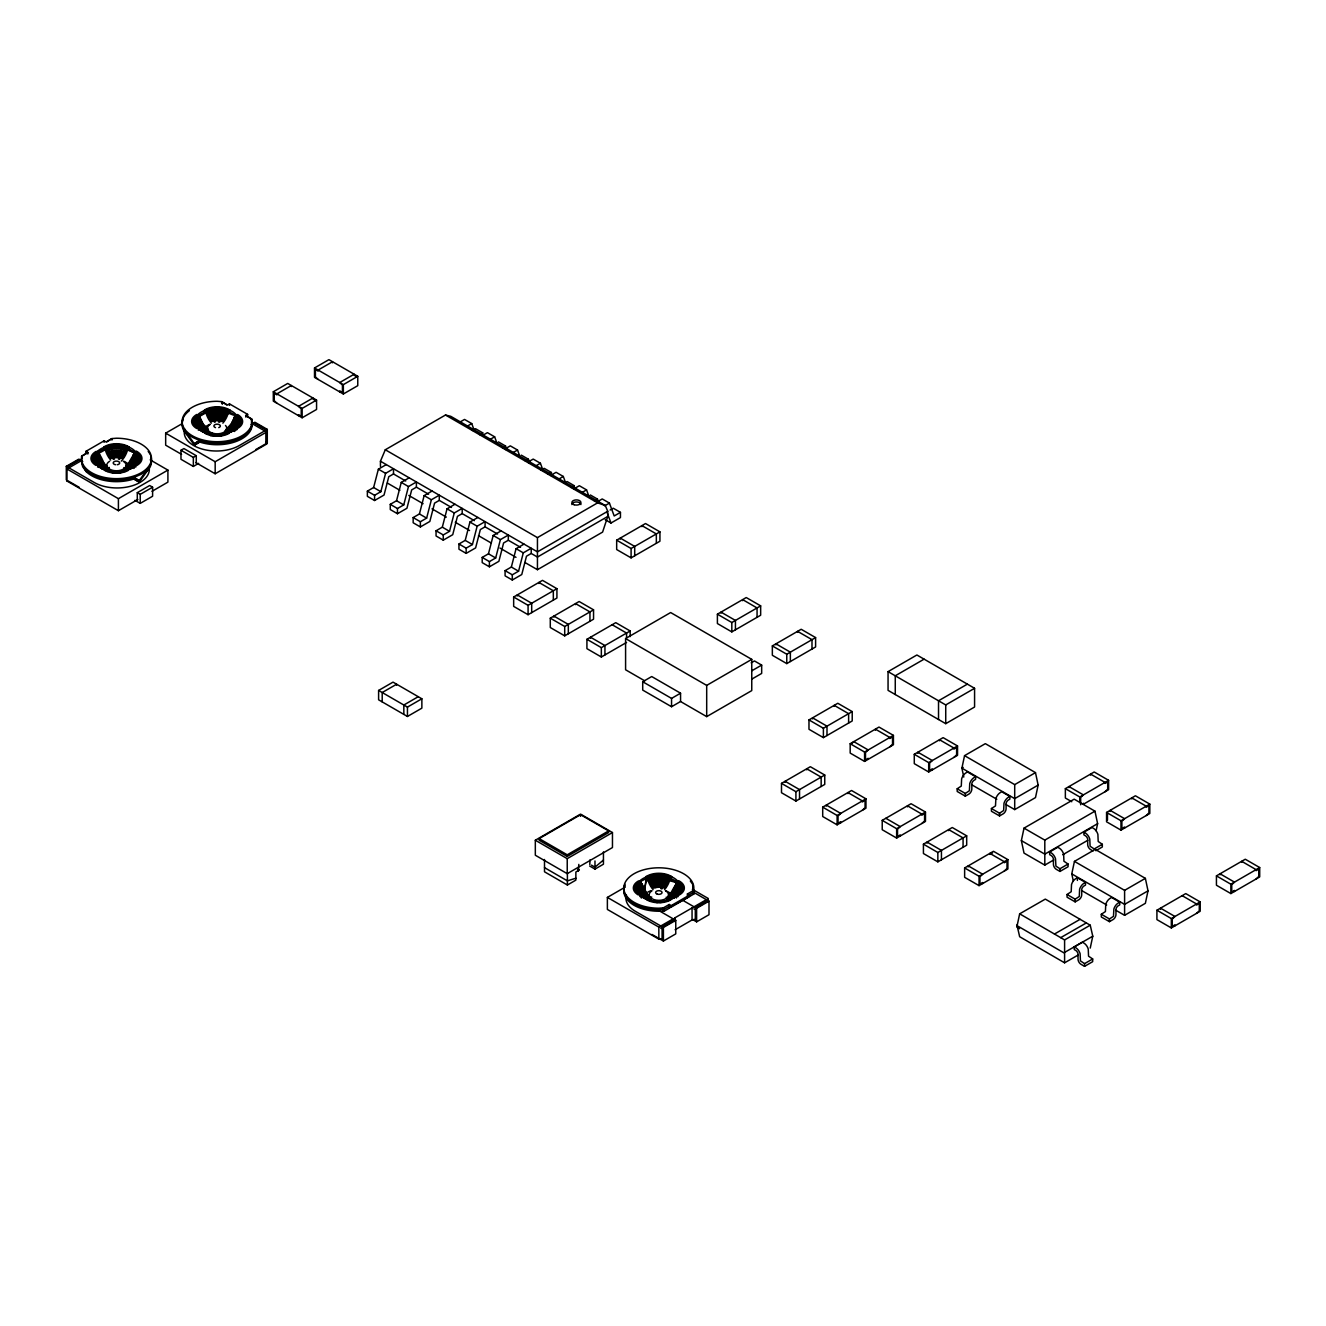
<?xml version="1.0" encoding="UTF-8"?>
<svg xmlns="http://www.w3.org/2000/svg" width="1326" height="1326" viewBox="0 0 1326 1326"><rect width="100%" height="100%" fill="white"/><g stroke="black" fill="none" stroke-linecap="round" stroke-linejoin="round"><path stroke-width="1.5" d="M1090.237 948.09L1092.773 936.222L1090.237 925.2L1064.596 939.919L1064.596 962.809L1078.27 954.952M640.707 885.536L644.502 890.26L646.292 877.945M644.502 890.26L646.607 878.309M1005.754 804.418L1014.705 809.589L1035.49 797.589L1038.142 785.108L1035.49 772.627L985.334 743.654L964.549 755.654L961.897 768.152L963.787 777.069M1053.756 859.928L1044.805 865.099L1024.02 853.099L1021.368 840.618L1024.02 828.137L1074.176 799.164L1094.961 811.164L1097.613 823.661L1096.105 830.789M1073.298 881.011L1071.773 873.884L1074.441 861.386L1095.21 849.386L1145.366 878.359L1148.018 890.84L1145.366 903.321L1124.597 915.321L1115.63 910.15M1064.596 962.809L1019.661 936.72L1017.125 925.697L1019.661 913.829L1045.302 899.111L1090.237 925.2M81.45 458.448L82.046 455.829L87.914 452.448L87.914 453.94L85.958 452.812L85.958 451.321L104.108 440.829L106.063 441.956L111.931 438.575L116.456 438.226A35.006 20.205 0 0 1 151.462 458.448A35.006 20.205 0 0 1 116.456 478.653A35.006 20.205 0 0 1 81.45 458.448L82.046 455.829L82.046 458.829M194.093 422.994L194.889 419.563M693.249 892.116L692.653 884.276L690.316 881.028M687.382 895.514L689.338 896.641L689.338 895.133L671.188 905.608L669.232 904.481L663.365 907.862L658.84 908.211A35.006 20.205 0 0 1 623.833 888.006A35.006 20.205 0 0 1 658.84 867.801A35.006 20.205 0 0 1 693.846 888.006L693.896 894.006L692.653 885.785M405.706 481.006L393.507 473.962L388.783 476.697L384.043 495.046L374.578 500.499L367.368 496.338L367.368 491.134L373.634 487.52L378.374 469.172L386.297 464.597M367.368 491.134L374.578 495.294L380.844 491.681L385.584 473.332L393.507 468.758L393.507 473.962M428.596 494.217L416.397 487.172L411.673 489.907L406.933 508.256L397.469 513.726L390.275 509.549L390.275 504.344L396.54 500.731L401.264 482.399L409.187 477.808M390.275 504.344L397.469 508.521L403.75 504.891L408.474 486.559L416.397 481.984L416.397 487.172M451.486 507.444L439.287 500.399L434.563 503.134L429.839 521.466L420.375 526.936L413.165 522.775L413.165 517.571L419.43 513.958L424.154 495.609L432.077 491.034M413.165 517.571L420.375 521.731L426.64 518.118L431.364 499.769L439.287 495.195L439.287 500.399M474.376 520.654L462.194 513.61L457.453 516.344L452.73 534.693L443.265 540.146L436.055 535.986L436.055 530.781L442.32 527.168L447.044 508.819L454.984 504.245M436.055 530.781L443.265 534.942L449.531 531.328L454.254 512.98L462.194 508.405L462.194 513.61M497.548 534.03L485.084 526.836L480.344 529.555L475.62 547.903L466.155 553.373L458.945 549.196L458.945 544.008L465.211 540.378L469.934 522.046L477.874 517.471M458.945 544.008L466.155 548.168L472.421 544.538L477.145 526.207L485.084 521.632L485.084 526.836M520.521 547.29L508.322 540.262L503.598 542.98L498.874 561.329L489.41 566.799L482.2 562.622L482.2 557.417L488.465 553.804L493.189 535.472L501.112 530.881M482.2 557.417L489.41 561.594L495.675 557.964L500.399 539.632L508.322 535.058L508.322 540.262M380.446 466.42L380.446 461.216L385.302 449.763L445.486 415.021L450.741 416.314L605.302 505.554L607.739 511.272L607.739 516.477L537.444 557.053L531.229 553.472L526.488 556.207L521.764 574.539L512.3 580.009L505.09 575.849L505.09 570.644L511.355 567.031L516.079 548.682L524.019 544.108M505.09 570.644L512.3 574.804L518.565 571.191L523.289 552.843L531.229 548.268L531.229 553.472M607.739 516.477L602.601 532.091L537.444 569.699L524.93 562.489M129.152 446.978L128.506 446.597A17.039 9.846 0 0 0 104.406 446.597L103.76 446.978C108.334 449.299 107.423 458.962 112.594 458.415A6.332 3.663 0 0 1 120.301 458.415C125.489 458.962 124.578 449.299 129.152 446.978L128.506 448.851A3.696 2.138 -60 0 0 127.197 451.105A15.663 9.05 -60 0 1 121.23 461.15M125.208 468.327C128.125 465.128 131.722 456.161 136.313 451.105L136.976 451.486A17.039 9.846 0 0 1 136.976 465.393L136.313 465.774C131.987 464.216 129.119 473.233 123.848 467.597M229.829 410.032L229.183 409.651A17.039 9.846 0 0 0 205.082 409.651L204.419 410.032C209.011 412.353 208.099 422.016 213.271 421.469A6.332 3.663 0 0 1 220.978 421.469C226.166 422.016 225.254 412.353 229.829 410.032L229.183 411.905A3.696 2.138 -60 0 0 227.873 414.16A15.663 9.05 -60 0 1 222.867 423.143M225.884 429.558L231.006 424.221L235.382 415.469L237.652 414.541A17.039 9.846 0 0 1 237.652 428.447L236.989 428.828C232.763 427.187 230.111 436.138 224.906 430.884M653.088 889.647A15.663 9.05 60 0 1 648.082 880.679A3.696 2.138 60 0 0 646.79 878.409L646.127 876.536C650.718 878.873 649.806 888.536 654.978 887.972A6.332 3.663 0 0 1 662.685 887.972C667.873 888.536 666.961 878.873 671.536 876.536L670.89 878.409A3.696 2.138 -60 0 0 669.58 880.679A15.663 9.05 -60 0 1 664.575 889.647M667.591 897.884C670.641 894.553 674.089 885.702 678.697 880.679L679.36 881.044A17.039 9.846 0 0 1 679.36 894.967L678.697 895.332C674.437 893.857 671.453 902.741 666.232 897.172M225.337 433.817A13.492 7.79 0 0 1 208.911 433.817L206.027 432.425L205.082 433.337A17.039 9.846 0 0 0 229.183 433.337L227.84 432.508L226.265 434.248M233.873 429.359L237.304 427.071A14.768 8.52 0 0 0 237.304 416.695L235.382 415.469M650.237 901.067L648.132 899.011L646.79 899.857A17.039 9.846 0 0 0 670.89 899.857L669.547 899.011L667.442 901.067M589.788 864.519L590.02 859.845M108.367 470.879A13.277 7.674 0 0 0 109.809 471.426A13.492 7.79 0 0 1 108.235 470.763L105.351 469.371L104.406 470.282A17.039 9.846 0 0 0 128.506 470.282L127.163 469.454L125.058 471.509M150.915 457.934A35.006 20.205 0 0 1 146.772 471.559L139.247 482.134L132.467 478.222M675.779 895.564L677.702 894.453M81.4 456.575L87.914 452.448L85.958 451.321M267.288 429.392L254.907 422.248L252.305 423.756L264.67 430.9L267.288 429.392L267.288 442.934L255.885 449.514M603.446 860.044L594.976 867.171L591.462 865.132M96.914 464.216A13.956 8.055 0 0 1 96.914 454.404L104.936 449.928M197.74 415.933L206.011 411.391L204.419 411.524M197.591 427.27A13.956 8.055 0 0 1 197.591 417.458L205.613 412.983M96.268 453.641C101.986 451.122 103.842 470.365 109.296 467.465L108.633 469.338A15.663 9.05 -60 0 1 106.528 470.332M96.914 454.404L98.754 453.227M197.591 417.458L199.43 416.281L203.259 424.221L208.381 429.558L207.37 430.469L208.381 431.381L203.259 431.961L199.613 428.53L196.613 428.447A17.039 9.846 0 0 1 196.613 414.541L199.43 416.281M133.959 465.675L136.412 464.067A14.487 8.37 0 0 0 136.412 453.89L134.523 452.68M135.318 464.896L136.86 463.984A15.05 8.685 0 0 0 136.86 453.409L134.921 452.166M130.777 468.642L131.705 468.045A8.553 4.939 0 0 0 131.705 462.028L130.329 461.166M131.506 468.327L133.213 467.216A10.459 6.033 0 0 0 133.213 459.873L131.672 458.895M234.42 429.044L237.536 427.038A15.05 8.685 0 0 0 237.536 416.447L235.597 415.22M231.453 431.696L234.536 429.707A11.271 6.514 0 0 0 234.536 421.784L232.928 420.773M638.419 882.967C644.37 880.431 646.094 899.857 651.679 897.022L651.016 898.912A15.663 9.05 -60 0 1 648.911 899.89M676.774 894.818L678.183 893.89A13.724 7.923 0 0 0 678.183 884.243L676.359 883.083M676.127 895.547L679.011 893.575A14.768 8.52 0 0 0 679.011 883.199L677.089 881.989M677.901 894.437L679.757 893.525A15.697 9.067 0 0 0 679.757 882.486L677.752 881.226M673.16 898.216L676.243 896.227A11.271 6.514 0 0 0 676.243 888.304L674.636 887.276M245.675 416.994L247.631 415.867L247.631 414.358L245.675 415.502L251.542 418.883L252.139 424.502A35.006 20.205 0 0 1 199.629 442.006L194.325 445.188L186.817 434.613A35.006 20.205 0 0 1 183.319 419.265M106.876 441.873L111.931 438.575L111.931 440.083M66.3 466.338L78.682 459.194L81.284 460.702L68.902 467.846L66.3 466.338L66.3 479.879M81.632 459.989A2.967 1.707 0 0 1 79.328 459.575L66.946 466.719L66.946 481.006L118.412 510.709L137.854 499.488M67.609 466.719L79.974 459.575M98.19 452.415L97.544 451.652L95.538 452.928A15.697 9.067 0 0 0 95.538 463.951L97.544 465.227A11.271 6.514 0 0 0 98.223 465.956M104.704 447.525L106.909 446.365A15.697 9.067 0 0 1 126.003 446.365L128.208 447.525M97.991 452.166L96.036 453.409A15.05 8.685 0 0 0 96.036 463.984L102.583 468.907L107.704 468.327M105.152 448.039L107.29 446.912M103.76 448.47L105.334 448.337L96.583 452.614M105.351 448.287L107.456 447.177A14.768 8.52 0 0 1 125.44 447.177L127.545 448.287M98.389 452.68L96.5 453.89A14.487 8.37 0 0 0 96.5 464.067L99.699 466.304M105.55 448.553L107.638 447.442A14.487 8.37 0 0 1 125.274 447.442L127.346 448.553M98.572 452.945L96.699 454.138A14.221 8.205 0 0 0 96.699 464.133M105.748 448.818L107.804 447.74A14.221 8.205 0 0 1 125.108 447.74L127.163 448.818M105.931 449.1L107.953 448.022A13.956 8.055 0 0 1 124.959 448.022L126.981 449.1M98.936 453.509L97.096 454.669A13.724 7.923 0 0 0 97.096 464.315A11.271 6.514 0 0 1 99.036 458.73L100.66 457.719M106.097 449.381L108.102 448.321A13.724 7.923 0 0 1 124.81 448.321L126.815 449.381M99.085 453.807L97.279 454.951A13.492 7.79 0 0 0 97.279 464.431A13.277 7.674 0 0 1 97.444 455.232L99.235 454.105M106.262 449.663L108.235 448.619A13.492 7.79 0 0 1 124.661 448.619L126.65 449.663M106.412 449.962L108.367 448.934A13.277 7.674 0 0 1 124.528 448.934L126.5 449.962M99.384 454.404L97.61 455.531A13.078 7.558 0 0 0 97.61 464.713M106.544 450.26L108.483 449.232A13.078 7.558 0 0 1 124.412 449.232L126.351 450.26M99.516 454.702L97.759 455.812A12.895 7.442 0 0 0 97.759 464.879M106.677 450.558L108.599 449.547A12.895 7.442 0 0 1 124.312 449.547L126.235 450.558M99.632 455L97.875 456.111A12.73 7.359 0 0 0 97.875 465.061L99.152 465.99M106.793 450.873L108.699 449.862A12.73 7.359 0 0 1 124.213 449.862L126.119 450.873M99.699 455.249L97.975 456.343A12.614 7.293 0 0 0 97.975 465.211L99.516 465.99M106.876 451.105L108.765 450.111M100.146 456.509L98.472 457.569A11.984 6.912 0 0 0 96.914 464.431M107.323 452.381L109.163 451.404A11.984 6.912 0 0 1 123.749 451.404L125.589 452.381M107.82 453.575L109.594 452.647A11.271 6.514 0 0 1 123.318 452.647L125.092 453.575M101.224 458.895L99.682 459.873A10.459 6.033 0 0 0 98.323 465.857M108.401 454.752L110.091 453.873A10.459 6.033 0 0 1 122.821 453.873L124.511 454.752M101.87 460.039L100.411 460.967A9.547 5.519 0 0 0 100.411 467.68M109.03 455.912L110.638 455.067A9.547 5.519 0 0 1 122.257 455.067L123.865 455.912M102.583 461.166L101.207 462.028A8.553 4.939 0 0 0 101.207 468.045M109.743 457.022L111.251 456.227A8.553 4.939 0 0 1 121.661 456.227L123.169 457.022M103.329 462.227L102.052 463.039A7.475 4.309 0 0 0 102.052 468.293L103.329 469.089M110.506 458.083L111.898 457.354A7.475 4.309 0 0 1 120.998 457.354L122.406 458.083M104.141 463.238L102.964 463.984A6.332 3.663 0 0 0 102.964 468.426L104.141 469.172M104.986 464.166L103.909 464.846A5.122 2.967 0 0 0 103.909 468.459L104.986 469.122M105.881 465.028L104.903 465.641A3.879 2.238 0 0 0 104.903 468.36L105.881 468.973M106.776 465.807L105.931 466.354A2.586 1.492 0 0 0 105.931 468.177L106.776 468.708M181.579 454.37L165.667 445.188L165.667 433.154L181.645 423.939M198.22 414.706L196.215 415.983A15.697 9.067 0 0 0 196.215 427.005L198.22 428.281M205.381 410.579L207.569 409.419A15.697 9.067 0 0 1 226.68 409.419L228.884 410.579M198.668 415.22L196.712 416.447A15.05 8.685 0 0 0 196.712 427.038L199.828 429.044M205.828 411.077L207.967 409.966A15.05 8.685 0 0 1 226.298 409.966L228.437 411.077M198.867 415.469L196.944 416.695A14.768 8.52 0 0 0 196.944 427.071L200.375 429.359M206.027 411.342L208.132 410.231A14.768 8.52 0 0 1 226.116 410.231L228.221 411.342M199.066 415.734L197.16 416.928A14.487 8.37 0 0 0 194.176 422.033M206.226 411.59L208.315 410.496A14.487 8.37 0 0 1 225.95 410.496L228.022 411.59M199.248 415.999L197.375 417.193A14.221 8.205 0 0 0 197.375 427.187M206.425 411.872L208.48 410.795A14.221 8.205 0 0 1 225.785 410.795L227.84 411.872M198.817 416.281L203.939 413.314M206.607 412.154L208.63 411.077A13.956 8.055 0 0 1 225.635 411.077L227.658 412.154M199.613 416.563L197.773 417.723A13.724 7.923 0 0 0 197.773 427.37A13.492 7.79 0 0 1 197.955 418.005L199.762 416.861M206.773 412.436L208.779 411.375A13.724 7.923 0 0 1 225.486 411.375L227.492 412.436M206.939 412.717L208.911 411.673A13.492 7.79 0 0 1 225.337 411.673L227.326 412.717M199.911 417.16L198.121 418.287A13.277 7.674 0 0 0 198.121 427.618M207.088 413.016L209.044 411.988A13.277 7.674 0 0 1 225.205 411.988L227.177 413.016M200.06 417.458L198.287 418.568A13.078 7.558 0 0 0 198.287 427.768L200.193 429.044M207.221 413.314L209.16 412.287A13.078 7.558 0 0 1 225.089 412.287L227.028 413.314M200.193 417.756L198.419 418.867A12.895 7.442 0 0 0 198.419 427.933M207.353 413.613L209.276 412.601A12.895 7.442 0 0 1 224.989 412.601L226.912 413.613M200.309 418.055L198.552 419.165A12.73 7.359 0 0 0 198.552 428.116M207.469 413.927L209.375 412.916A12.73 7.359 0 0 1 224.873 412.916L226.796 413.927M200.375 418.303L198.651 419.397A12.614 7.293 0 0 0 198.651 428.265M207.552 414.16L209.442 413.165A12.614 7.293 0 0 1 224.807 413.165L226.713 414.16M200.823 419.563L199.149 420.624A11.984 6.912 0 0 0 199.149 429.06L200.823 430.121M208 415.436L209.839 414.458A11.984 6.912 0 0 1 224.425 414.458L226.265 415.436M247.631 414.358L229.481 403.883L227.525 405.01L221.657 401.629L217.132 401.281A35.006 20.205 0 0 0 182.126 421.486A35.006 20.205 0 0 0 217.132 441.707A35.006 20.205 0 0 0 252.139 421.486L251.542 418.883L251.542 421.883M201.337 420.773L199.712 421.784A11.271 6.514 0 0 0 198.9 429.011M208.497 416.629L210.27 415.701A11.271 6.514 0 0 1 223.995 415.701L225.768 416.629M201.9 421.95L200.359 422.928A10.459 6.033 0 0 0 198.999 428.911M209.077 417.806L210.768 416.911A10.459 6.033 0 0 1 223.497 416.911L225.188 417.806M202.547 423.093L201.088 424.022A9.547 5.519 0 0 0 200.392 430.138M209.707 418.966L211.315 418.121A9.547 5.519 0 0 1 222.934 418.121L224.542 418.966M117.749 472.636L118.959 472.835M123.848 468.84L124.263 469.338A15.663 9.05 60 0 0 126.368 470.332M126.119 468.708L126.981 468.177A2.586 1.492 0 0 0 126.981 466.354L126.119 465.807M203.259 424.221L201.883 425.082A8.553 4.939 0 0 0 201.883 431.099M210.42 420.077L211.928 419.281A8.553 4.939 0 0 1 222.337 419.281L223.845 420.077M127.031 468.973L127.992 468.36A3.879 2.238 0 0 0 127.992 465.641L127.031 465.028M126.086 470.05L126.981 469.52M133.81 465.575L134.722 465.061M127.76 469.354L125.556 470.614A15.05 8.685 0 0 1 107.29 470.481L105.351 469.371M127.909 469.122L128.987 468.459A5.122 2.967 0 0 0 128.987 464.846L127.909 464.166M133.28 466.155L135.517 464.862M204.005 425.281L202.729 426.094A7.475 4.309 0 0 0 202.729 431.348L204.005 432.143M211.182 421.138L212.574 420.408A7.475 4.309 0 0 1 221.674 420.408L223.083 421.138M125.489 470.763L126.036 470.448A15.697 9.067 0 0 1 106.909 470.515L104.704 469.354M128.208 469.354L124.13 471.443M133.197 466.304L135.02 465.061A12.73 7.359 0 0 0 135.02 456.111M135.368 465.227L137.374 463.951A15.697 9.067 0 0 0 137.374 452.928L135.368 451.652M128.755 469.172L129.948 468.426A6.332 3.663 0 0 0 129.948 463.984L128.755 463.238M132.749 467.067L134.423 466.006A11.984 6.912 0 0 0 134.423 457.569L132.749 456.509M129.567 469.089L130.843 468.293A7.475 4.309 0 0 0 130.843 463.039L129.567 462.227M132.252 467.68L133.86 466.653A11.271 6.514 0 0 0 133.86 458.73L132.252 457.719M130.329 468.907L132.169 467.912M204.817 426.292L203.64 427.022A6.332 3.663 0 0 0 203.64 431.48L204.817 432.226M206.06 426.375L209.475 424.403M226.58 414.541L229.995 412.568M205.663 427.221L204.585 427.9A5.122 2.967 0 0 0 204.585 431.514L205.663 432.177M206.558 428.083L205.58 428.696A3.879 2.238 0 0 0 205.58 431.414L206.558 432.027M207.453 428.862L206.607 429.392A2.586 1.492 0 0 0 206.607 431.215L207.453 431.762M273.305 391.767L287.725 383.429L316.566 400.087L316.566 409.452L302.146 417.773L273.305 401.132L273.305 391.767L302.146 408.408L316.566 400.087M314.511 367.965L328.931 359.644L357.771 376.302L357.771 385.667L343.351 393.988L314.511 377.346L314.511 367.965L343.351 384.623L357.771 376.302M198.635 463.371L193.347 466.437L180.982 459.293L180.982 450.26L183.916 448.569L196.281 455.713L196.281 463.238M199.414 440.746L194.325 443.68L194.325 445.188L201.104 441.276M224.939 431.646L224.939 432.392A15.663 9.05 60 0 0 227.044 433.387M225.884 431.381L226.862 430.569L226.166 429.723M226.796 431.762L227.658 431.215A2.586 1.492 0 0 0 227.658 429.392L226.796 428.862M227.707 432.027L228.669 431.414A3.879 2.238 0 0 0 228.669 428.696L227.707 428.083M228.221 432.425L226.348 433.503A15.05 8.685 0 0 1 207.967 433.536M228.586 432.177L229.663 431.514A5.122 2.967 0 0 0 229.663 427.9L228.586 427.221M234.072 429.044L235.995 427.933A13.078 7.558 0 0 0 235.978 418.568L234.205 417.458M226.796 433.353L224.807 434.497M228.437 432.409L224.873 434.364M228.884 432.409L226.68 433.569A15.697 9.067 0 0 1 207.569 433.569L205.381 432.409M229.431 432.226L230.625 431.48A6.332 3.663 0 0 0 230.625 427.022L229.431 426.292M236.045 428.281L238.05 427.005A15.697 9.067 0 0 0 238.05 415.983L236.045 414.706M230.243 432.143L231.52 431.348A7.475 4.309 0 0 0 231.52 426.094L230.243 425.281M233.426 430.121L235.1 429.06A11.984 6.912 0 0 0 235.1 420.624L233.426 419.563M231.006 431.961L233.442 430.436M234.553 431.514A15.663 9.05 60 0 0 235.034 430.701A3.696 2.138 60 0 1 236.343 429.955L236.973 429.591M149.341 469.338A32.238 18.614 0 0 1 129.434 486.543A32.238 18.614 0 0 1 94.312 482.515L66.946 466.719A2.967 1.707 0 0 1 66.946 468.973L118.412 498.675L167.905 470.1L167.905 482.134L151.993 491.316M180.982 450.26L193.347 457.404L196.281 455.713M250.829 424.602L254.261 422.629L266.625 429.773L266.625 444.061L215.177 473.763L195.734 462.542M137.291 500.184L137.291 492.659L149.672 485.515L152.606 487.206L152.606 496.239L140.224 503.383L134.937 500.333M137.291 492.659L140.224 494.349L152.606 487.206M312.953 397.999L298.532 406.336L301.234 408.938L301.234 416.215L298.532 414.657L298.532 415.701M354.158 374.214L339.738 382.534L342.44 385.137L342.44 392.43L339.738 390.872L339.738 391.916M165.667 433.154L215.177 461.73L266.625 432.027A2.967 1.707 0 0 1 266.625 429.773L239.277 445.553A32.238 18.614 0 0 1 201.585 448.901A32.238 18.614 0 0 1 184.728 429.16M459.774 422.182L464.531 419.43L471.741 423.591L474.443 430.95M466.984 426.342L471.741 423.591M472.387 430.502L475.52 428.696L482.73 432.856L482.73 436.32M479.598 434.663L482.73 432.856M482.664 435.392L487.421 432.657L494.631 436.818L497.333 444.177M489.874 439.552L494.631 436.818M502.488 447.89L505.62 446.066L505.62 449.547M505.554 448.619L510.311 445.868L517.521 450.028L520.223 457.387M512.764 452.779L517.521 450.028M525.378 461.1L528.51 459.293L528.51 462.757M528.444 461.829L533.201 459.078L540.411 463.255L543.113 470.597M535.654 465.99L540.411 463.255M541.074 470.15L544.207 468.343L551.417 472.504L551.417 475.984M548.284 474.31L551.417 472.504M551.334 475.04L556.091 472.305L563.301 476.465L566.003 483.824M558.544 479.216L563.301 476.465M563.964 483.377L567.097 481.553L574.307 485.73L574.307 489.195M571.175 487.537L574.307 485.73M574.589 488.465L579.346 485.73L586.556 489.891L589.258 497.25M581.799 492.642L586.556 489.891M594.413 500.963L597.562 499.156L597.562 502.62M597.479 501.692L602.236 498.941L609.446 503.101L614.187 515.98L620.452 512.366L620.452 517.571L610.988 523.024L605.22 519.709M385.302 449.763L537.444 537.61L597.628 502.852L605.302 505.554M604.689 505.852L609.446 503.101M607.739 511.272L537.444 551.865L380.446 461.216M610.109 510.013L613.242 508.206L620.452 512.366M513.659 597.015L542.5 580.357L556.92 588.694L556.92 598.059L528.08 614.7L513.659 606.38L513.659 597.015L528.08 605.336L556.92 588.694M616.673 540.179L645.513 523.538L659.934 531.859L659.934 541.223L631.093 557.865L616.673 549.544L616.673 540.179L631.093 548.5L659.934 531.859M378.606 690.448L393.026 682.128L421.867 698.785L421.867 708.15L407.447 716.471L378.606 699.813L378.606 690.448L407.447 707.106L421.867 698.785M550.29 618.165L579.13 601.507L593.551 609.827L593.551 619.192L564.71 635.85L550.29 627.529L550.29 618.165L564.71 626.485L593.551 609.827M418.254 696.697L403.833 705.018L403.833 714.382M626.568 642.43L601.341 657L586.921 648.663L586.921 639.298L615.761 622.656L630.181 630.977L630.181 636.596M586.921 639.298L601.341 647.635L630.181 630.977M644.751 680.851L625.59 669.779L625.59 638.568L670.641 612.546L751.759 659.37L751.759 690.597L706.692 716.62L680.553 701.52L671.553 706.725L642.712 690.084L642.712 681.746L651.712 676.542L680.553 693.2L680.553 701.52M717.399 614.187L746.24 597.545L760.66 605.866L760.66 615.231L731.819 631.889L717.399 623.551L717.399 614.187L731.819 622.524L760.66 605.866M642.712 681.746L671.553 698.404L680.553 693.2M772.345 645.911L801.186 629.27L815.606 637.591L815.606 646.955L786.766 663.597L772.345 655.276L772.345 645.911L786.766 654.232L815.606 637.591M625.59 638.568L706.692 685.393L751.759 659.37M751.162 662.851L754.461 660.945L761.671 665.105L761.671 673.426L751.759 679.144M751.759 670.823L761.671 665.105M535.323 840.236L580.556 814.114L612.463 832.546L612.463 847.546L567.23 873.668L535.323 855.237L535.323 840.236L567.23 858.651L612.463 832.546M539.152 838.596L580.556 814.694L608.634 830.905L608.634 832.546L567.23 856.447L539.152 840.236L539.152 838.596L567.23 854.806L608.634 830.905M888.055 671.636L916.896 654.994L974.577 688.293L974.577 707.023L945.736 723.664L888.055 690.365L888.055 671.636L945.736 704.935L974.577 688.293M808.976 719.919L837.8 703.277L852.22 711.598L852.22 720.963L823.396 737.621L808.976 729.283L808.976 719.919L823.396 728.256L852.22 711.598M924.106 659.155L895.265 675.796L895.265 694.526M579.346 869.989L575.865 871.994L575.865 880.116L567.395 885.022L544.505 871.795L544.505 859.497M589.689 866.044L594.976 869.094L603.446 864.204L603.446 851.905M781.495 783.368L810.335 766.71L824.755 775.03L824.755 784.412L795.915 801.053L781.495 792.733L781.495 783.368L795.915 791.688L824.755 775.03M850.181 743.72L879.005 727.062L893.426 735.383L893.426 744.748L864.585 761.406L850.181 753.085L850.181 743.72L864.585 752.041L893.426 735.383M851.077 744.234L853.778 741.632L868.198 749.952L865.497 752.555L865.497 759.848L868.198 758.29L868.198 759.317M967.367 684.133L938.526 700.774L938.526 719.504M626.436 894.917A32.238 18.614 0 0 0 635.386 911.327L662.751 927.106L662.751 939.139A2.967 1.707 0 0 0 658.84 939.139L607.374 909.437L607.374 897.404L625.06 887.193M646.127 876.536L646.79 876.154A17.039 9.846 0 0 1 670.89 876.154L671.536 876.536M640.375 881.74L637.922 882.486A15.697 9.067 0 0 0 637.922 893.525L639.928 894.785A11.984 6.912 0 0 0 640.856 895.564L644.966 898.464L650.088 897.884M647.088 877.083L649.276 875.922A15.697 9.067 0 0 1 668.387 875.922L670.591 877.083M647.536 877.597L649.674 876.469A15.05 8.685 0 0 1 668.006 876.469L670.144 877.597M640.574 881.989L638.651 883.199A14.768 8.52 0 0 0 638.651 893.575M646.79 878.409L649.839 876.735M640.773 882.254L638.867 883.447A14.487 8.37 0 0 0 638.867 893.625L641.336 895.232M647.933 878.11L650.022 877.016A14.487 8.37 0 0 1 667.658 877.016L669.729 878.11M640.955 882.519L639.082 883.696A14.221 8.205 0 0 0 639.082 893.691M648.132 878.376L650.188 877.298A14.221 8.205 0 0 1 667.492 877.298L669.547 878.376M641.138 882.801L639.298 883.961A13.956 8.055 0 0 0 639.298 893.774A13.724 7.923 0 0 1 639.48 884.243L641.32 883.083M648.315 878.657L650.337 877.597A13.956 8.055 0 0 1 667.343 877.597L669.365 878.657M648.48 878.939L650.486 877.895A13.724 7.923 0 0 1 667.193 877.895L669.199 878.939M641.469 883.365L639.662 884.508A13.492 7.79 0 0 0 639.662 894.006M648.646 879.237L650.618 878.193A13.492 7.79 0 0 1 667.044 878.193L669.033 879.237M641.618 883.663L639.828 884.807A13.277 7.674 0 0 0 639.828 894.138M648.795 879.536L650.751 878.492A13.277 7.674 0 0 1 666.912 878.492L668.884 879.536M641.767 883.961L639.994 885.088A13.078 7.558 0 0 0 639.994 894.288M648.928 879.834L650.867 878.807A13.078 7.558 0 0 1 666.796 878.807L668.735 879.834M641.9 884.26L640.143 885.387A12.895 7.442 0 0 0 640.143 894.453M649.06 880.132L650.983 879.121A12.895 7.442 0 0 1 666.696 879.121L668.619 880.132M642.016 884.575L640.259 885.669A12.73 7.359 0 0 0 640.259 894.619L642.53 896.625M649.176 880.431L651.083 879.42A12.73 7.359 0 0 1 666.58 879.42L668.503 880.431M642.082 884.807L640.359 885.901A12.614 7.293 0 0 0 640.359 894.768L642.082 895.879M649.259 880.679L651.149 879.668A12.614 7.293 0 0 1 666.514 879.668L668.42 880.679M642.53 886.083L640.856 887.144A11.984 6.912 0 0 0 639.298 894.006M649.707 881.939L651.547 880.978A11.984 6.912 0 0 1 666.133 880.978L667.972 881.939M643.044 887.276L641.419 888.304A11.271 6.514 0 0 0 640.607 895.514A10.459 6.033 0 0 1 642.066 889.431L643.607 888.453M650.204 883.133L651.978 882.204A11.271 6.514 0 0 1 665.702 882.204L667.475 883.133M650.784 884.326L652.475 883.431A10.459 6.033 0 0 1 665.204 883.431L666.895 884.326M644.254 889.613L642.795 890.542A9.547 5.519 0 0 0 642.795 897.254M651.414 885.47L653.022 884.624A9.547 5.519 0 0 1 664.641 884.624L666.249 885.47M644.966 890.724L643.591 891.586A8.553 4.939 0 0 0 643.591 897.603L644.502 898.216M652.127 886.58L653.635 885.801A8.553 4.939 0 0 1 664.044 885.801L665.553 886.58M645.712 891.785L644.436 892.597A7.475 4.309 0 0 0 644.436 897.851L645.712 898.663M652.889 887.658L654.282 886.912A7.475 4.309 0 0 1 663.381 886.912L664.79 887.658M646.524 892.796L645.348 893.542A6.332 3.663 0 0 0 645.348 897.984L646.524 898.73M647.37 893.741L646.292 894.42A5.122 2.967 0 0 0 646.292 898.017L647.37 898.697M648.265 894.602L647.287 895.199A3.879 2.238 0 0 0 647.287 897.934L648.265 898.531M649.16 895.382L648.315 895.912A2.586 1.492 0 0 0 648.315 897.735L649.16 898.266M822.7 807.153L851.541 790.495L865.961 798.832L865.961 808.197L837.12 824.838L822.7 816.518L822.7 807.153L837.12 815.473L865.961 798.832M914.277 754.295L943.117 737.637L957.538 745.958L957.538 755.323L928.697 771.981L914.277 763.66L914.277 754.295L928.697 762.616L957.538 745.958M666.232 898.398L666.646 898.912A15.663 9.05 60 0 0 668.752 899.89M668.503 898.266L669.365 897.735A2.586 1.492 0 0 0 669.365 895.912L668.503 895.382M669.415 898.531L670.376 897.934A3.879 2.238 0 0 0 670.376 895.199L669.415 894.602M669.928 898.929L668.055 900.023A15.05 8.685 0 0 1 649.674 900.039M670.293 898.697L671.37 898.017A5.122 2.967 0 0 0 671.37 894.42L670.293 893.741M668.503 899.857L666.514 901.017M670.591 898.929L666.58 900.868M678.365 894.437L677.304 894.785A12.614 7.293 0 0 0 677.321 885.901L675.58 884.807M671.138 898.73L672.332 897.984A6.332 3.663 0 0 0 672.332 893.542L671.138 892.796M671.95 898.663L673.227 897.851A7.475 4.309 0 0 0 673.227 892.597L671.95 891.785M675.133 896.625L676.807 895.564A11.984 6.912 0 0 0 676.807 887.144L675.133 886.083M672.713 898.464L675.149 896.94M623.833 891.006A35.006 20.205 0 0 0 658.84 911.227L664.011 911.26L669.879 907.862L669.232 904.481L669.232 907.498L688.028 897.387L687.382 894.006L693.249 890.624L693.249 893.625M664.011 911.26L664.011 909.371L669.879 905.99M688.028 895.514L693.896 892.116M669.232 905.99L671.188 907.117L693.896 894.006M675.116 921.719L675.116 917.708L692.056 907.929A2.967 1.707 0 0 1 695.968 907.929L708.333 900.785A2.967 1.707 0 0 1 708.333 898.531L692.371 889.315M674.47 919.216L673.16 918.835L660.796 925.979L662.088 926.36L674.47 919.216L675.763 920.343L675.763 933.885L663.398 941.029L651.994 934.449M707.686 900.039L706.377 899.658L694.012 906.802L695.305 907.183L707.686 900.039L708.996 901.166L708.996 914.708L696.614 921.852L693.349 919.962M675.116 917.708A2.967 1.707 0 0 0 675.116 919.962L662.751 927.106A2.967 1.707 0 0 0 658.84 927.106L607.374 897.404M663.398 941.029L663.398 927.487L675.763 920.343M696.614 921.852L696.614 908.31L708.996 901.166M675.116 929.741L692.056 919.962A2.967 1.707 0 0 1 695.968 919.962L695.968 907.929L682.277 900.039M963.223 767.373L961.897 768.152L1014.705 798.633L1038.142 785.108M882.221 820.363L911.061 803.722L925.482 812.042L925.482 821.407L896.641 838.065L882.221 829.728L882.221 820.363L896.641 828.7L925.482 812.042M975.605 776.671L973.682 777.815A6.796 3.912 -60 0 0 969.737 783.567L969.405 790.744L965.295 793.445L957.19 788.771L957.19 791.473L965.295 796.147L968.908 794.075A4.144 2.387 -60 0 0 971.825 789.103L971.825 783.633A3.464 2.006 -60 0 1 974.196 780.185L975.605 779.373L975.605 776.671L967.499 771.981L965.56 773.124A6.796 3.912 -60 0 0 961.632 778.876L961.284 786.069L957.19 788.771M964.549 755.654L1014.705 784.611L1035.49 772.627M923.426 844.165L952.267 827.507L966.687 835.828L966.687 845.192L937.847 861.85L923.426 853.53L923.426 844.165L937.847 852.485L966.687 835.828M1009.865 796.445L1007.926 797.589A6.796 3.912 -60 0 0 1003.981 803.341L1003.649 810.518L999.539 813.219L991.434 808.529L991.434 811.247L999.539 815.921L1003.152 813.849A4.144 2.387 -60 0 0 1006.086 808.877L1006.086 803.407A3.464 2.006 -60 0 1 1008.44 799.959L1009.865 799.147L1009.865 796.445L1001.743 791.755L999.821 792.898A6.796 3.912 -60 0 0 995.876 798.65L995.495 805.926L991.434 808.529M1071.756 801.716L1065.358 798.02L1065.358 788.655L1094.199 771.997L1108.619 780.318L1108.619 789.683L1083.375 804.252L1083.375 803.225M1065.358 788.655L1079.778 796.976L1108.619 780.318M964.632 867.95L993.472 851.292L1007.893 859.629L1007.893 868.994L979.052 885.635L964.632 877.315L964.632 867.95L979.052 876.271L1007.893 859.629M992.577 852.85L989.859 854.425L989.859 853.38L1004.279 861.701L1004.279 862.745L1006.998 861.187L1006.998 868.464L1004.279 871.066M1024.02 828.137L1044.805 840.12L1094.961 811.164M1106.564 812.44L1135.404 795.782L1149.824 804.12L1149.824 813.484L1120.984 830.126L1106.564 821.805L1106.564 812.44L1120.984 820.761L1149.824 804.12M1097.613 823.661L1044.805 854.143L1021.368 840.618M1049.662 851.955L1057.767 847.264L1059.689 848.408A6.796 3.912 60 0 1 1063.634 854.159L1063.933 861.254L1068.076 864.038L1068.076 866.756L1059.971 871.431L1056.358 869.359A4.144 2.387 60 0 1 1053.424 864.386L1053.424 858.917A3.464 2.006 60 0 0 1051.07 855.469L1049.662 854.657L1049.662 851.955L1051.584 853.099A6.796 3.912 60 0 1 1055.529 858.834L1055.91 866.127L1059.971 868.729L1068.076 864.038M1093.005 850.96L1090.602 849.585A4.144 2.387 60 0 1 1087.685 844.612L1087.685 839.143A3.464 2.006 60 0 0 1085.314 835.695L1083.906 834.883L1083.906 832.181L1092.011 827.49L1093.95 828.634A6.796 3.912 60 0 1 1097.895 834.385L1098.193 841.48L1102.32 844.281L1102.32 846.982L1095.84 850.728M1062.723 854.756L1087.801 840.286M1102.32 844.281L1094.215 848.955L1090.105 846.253L1089.773 839.076A6.796 3.912 60 0 0 1085.828 833.325L1083.906 832.181M1077.375 877.713L1075.452 878.856A6.796 3.912 -60 0 0 1071.507 884.608L1071.209 891.702L1067.065 894.503L1067.065 897.205L1075.171 901.879L1078.784 899.807A4.144 2.387 -60 0 0 1081.718 894.835L1081.718 889.365A3.464 2.006 -60 0 1 1084.071 885.917L1085.497 885.105L1085.497 882.403L1077.375 877.713L1077.375 880.431M1085.497 882.403L1083.557 883.547A6.796 3.912 -60 0 0 1079.613 889.298L1079.281 896.475L1075.171 899.177L1067.065 894.503M1074.441 861.386L1124.597 890.343L1145.366 878.359M1119.741 902.177L1117.801 903.321A6.796 3.912 -60 0 0 1113.857 909.056L1113.492 916.349L1109.431 918.951L1101.309 914.26L1101.309 916.979L1109.431 921.653L1113.028 919.581A4.144 2.387 -60 0 0 1115.962 914.608L1115.962 909.139A3.464 2.006 -60 0 1 1118.332 905.691L1119.741 904.879L1119.741 902.177L1111.619 897.487L1109.696 898.63A6.796 3.912 -60 0 0 1105.751 904.382L1105.42 911.575L1101.309 914.26M1148.018 890.84L1124.597 904.365L1071.773 873.884M1156.918 910.233L1185.759 893.591L1200.179 901.912L1200.179 911.277L1171.339 927.935L1156.918 919.614L1156.918 910.233L1171.339 918.57L1200.179 901.912M1216.439 875.873L1245.28 859.231L1259.7 867.552L1259.7 876.917L1230.86 893.575L1216.439 885.238L1216.439 875.873L1230.86 884.21L1259.7 867.552M1054.468 934.034L1080.11 919.316M1060.684 937.648L1086.342 922.929M1092.773 936.222L1063.866 952.83L1017.125 925.697M1074.259 946.863L1082.381 942.189L1084.303 943.333A6.796 3.912 60.1 0 1 1088.248 949.085L1088.547 956.179L1092.674 958.963L1092.674 961.682L1084.552 966.356L1080.955 964.267A4.144 2.387 60.1 0 1 1078.038 959.295L1078.038 953.842A3.464 2.006 60.1 0 0 1075.668 950.377L1074.259 949.565L1074.259 946.863L1076.182 948.007A6.796 3.912 60.1 0 1 1080.126 953.759L1080.425 960.853L1084.552 963.654L1084.552 966.356M1084.552 963.654L1092.674 958.963M126.948 469.719L124.412 470.995A13.078 7.558 0 0 1 122.987 471.542M227.442 432.806L225.205 433.934A13.277 7.674 0 0 1 209.044 433.934M659.619 902.459L661.342 902.409M669.149 899.31L666.912 900.437A13.277 7.674 0 0 1 665.47 901M669.962 899.277L668.387 900.072A15.697 9.067 0 0 1 649.276 900.072L647.088 898.929M578.318 871.182L578.816 864.386M113.953 472.835L114.865 472.47M656.32 902.409L658.061 902.459M575.865 878.21L567.395 880.862L544.505 867.635M647.718 877.895L638.8 882.271M663.365 909.371L658.84 909.719A35.006 20.205 0 0 1 625.027 884.276M227.028 412.601L233.409 415.104M126.351 449.547L132.733 452.05M668.735 879.105L675.116 881.608M228.636 411.491L236.525 415.933M127.959 448.437L135.849 452.879M209.375 434.364L205.828 432.409M209.442 434.497L207.088 432.889M125.622 446.912L127.76 448.039M124.13 450.111L126.036 451.105M667.823 876.735L669.928 877.845M651.149 901.017L649.176 899.857M498.41 441.906L505.62 446.066M521.3 455.133L528.51 459.293M590.352 494.979L597.562 499.156M445.486 415.021L597.628 502.852M354.158 375.258L356.86 376.816M1182.162 895.663L1196.582 904L1196.582 905.045L1199.284 903.47L1199.284 910.763L1196.582 913.365M312.953 399.043L315.654 400.601M971.726 784.777L996.804 799.246M378.374 469.172L385.584 473.332M401.264 482.399L408.474 486.559M424.154 495.609L431.364 499.769M447.044 508.819L454.254 512.98M469.934 522.046L477.145 526.207M493.189 535.472L500.399 539.632M516.079 548.682L523.289 552.843M387.374 483.062L399.872 490.288M408.806 495.443L423.093 503.698M432.027 508.852L446.332 517.107M455.266 522.262L469.553 530.516M478.487 535.671L490.985 542.881M499.919 548.036L515.996 557.334M1081.602 890.508L1106.68 904.978M612.148 624.728L626.568 633.066L626.568 637.74M373.634 487.52L380.844 491.681M396.54 500.731L403.75 504.891M419.43 513.958L426.64 518.118M442.32 527.168L449.531 531.328M465.211 540.378L472.421 544.538M488.465 553.804L495.675 557.964M511.355 567.031L518.565 571.191M221.657 403.137L221.657 401.629L226.713 404.927M245.675 415.502L252.189 419.629M253.597 422.629L265.979 429.773M235.199 415.734L237.089 416.928A14.487 8.37 0 0 1 237.089 427.121M235 415.999L236.873 417.193A14.221 8.205 0 0 1 236.873 427.187M234.818 416.281L236.674 417.458A13.956 8.055 0 0 1 236.674 427.27M234.652 416.563L236.476 417.723A13.724 7.923 0 0 1 236.476 427.37A13.492 7.79 0 0 0 236.293 418.005L234.487 416.861M234.337 417.16L236.127 418.287A13.277 7.674 0 0 1 236.127 427.618M234.072 417.756L235.829 418.867A12.895 7.442 0 0 1 235.829 427.933M233.956 418.055L235.696 419.165A12.73 7.359 0 0 1 235.696 428.116M233.873 418.303L235.614 419.397A12.614 7.293 0 0 1 235.614 428.265M232.348 421.95L233.89 422.928A10.459 6.033 0 0 1 233.89 430.27M231.702 423.093L233.177 424.022A9.547 5.519 0 0 1 233.177 430.735M231.006 424.221L232.381 425.082A8.553 4.939 0 0 1 232.381 431.099M885.834 818.291L900.255 826.612L897.536 829.214L897.536 836.507L900.255 834.932L900.255 835.977M209.309 431.646L209.309 432.392A15.663 9.05 -60 0 1 206.176 433.685M206.027 432.425L207.9 433.503M203.259 431.961L199.712 429.707M150.169 459.857L167.905 470.1M134.722 452.415L136.628 453.641M127.926 449.282L136.197 454.138A14.221 8.205 0 0 1 136.197 464.133M134.141 453.227L135.998 454.404A13.956 8.055 0 0 1 135.998 464.216M133.976 453.509L135.799 454.669A13.724 7.923 0 0 1 135.799 464.315M133.81 453.807L135.617 454.951A13.492 7.79 0 0 1 135.617 464.431M133.661 454.105L135.451 455.232A13.277 7.674 0 0 1 135.451 464.564M133.528 454.404L135.302 455.531A13.078 7.558 0 0 1 135.302 464.713M133.396 454.702L135.153 455.812A12.895 7.442 0 0 1 135.153 464.879M133.28 455L134.937 456.343A12.614 7.293 0 0 1 134.937 465.211M131.025 460.039L132.501 460.967A9.547 5.519 0 0 1 132.501 467.68M135.849 467.001L135.666 466.901A3.696 2.138 60 0 0 134.357 467.647A15.663 9.05 60 0 1 133.876 468.459M124.114 461.349L127.528 463.321A14.735 8.503 0 0 1 129.865 465.095M97.544 451.652L95.936 451.486A17.039 9.846 0 0 0 95.936 465.393L97.378 464.862M134.175 477.691L139.247 480.625L139.247 482.134L133.959 478.951A35.006 20.205 0 0 1 86.14 471.559L82.643 466.686L81.45 461.448M105.152 469.354L108.699 471.31L106.793 470.299L107.854 471.509M100.146 467.067L98.472 466.006A11.984 6.912 0 0 1 97.61 465.244M100.146 467.382L102.583 468.907M79.328 459.575L82.742 461.547M67.924 480.808L79.328 487.388M677.304 881.74L679.244 882.967M670.89 878.409L678.232 882.453M676.906 882.254L678.796 883.447A14.487 8.37 0 0 1 678.796 893.625M676.708 882.519L678.58 883.696A14.221 8.205 0 0 1 678.58 893.691M692.951 891.901L708.333 900.785M676.525 882.801L678.382 883.961A13.956 8.055 0 0 1 678.382 893.774M676.194 883.365L678 884.508A13.492 7.79 0 0 1 678 894.006M676.045 883.663L677.835 884.807A13.277 7.674 0 0 1 677.835 894.138M675.912 883.961L677.685 885.088A13.078 7.558 0 0 1 677.685 894.288M675.779 884.26L677.536 885.387A12.895 7.442 0 0 1 677.536 894.453M675.663 884.575L677.404 885.669A12.73 7.359 0 0 1 677.404 894.619M687.382 894.006L689.338 895.133M674.056 888.453L675.597 889.431A10.459 6.033 0 0 1 675.597 896.79M673.409 889.613L674.884 890.542A9.547 5.519 0 0 1 674.884 897.254M672.713 890.724L674.089 891.586A8.553 4.939 0 0 1 674.089 897.603M678.232 896.575L678.05 896.459A3.696 2.138 60 0 0 676.741 897.221A15.663 9.05 60 0 1 676.26 898.033M672.033 894.122L668.602 892.149A14.735 8.503 0 0 0 665.553 890.79M694.012 909.056L695.305 909.818L695.305 919.598M639.928 881.226L638.32 881.044A17.039 9.846 0 0 0 638.32 894.967L639.762 894.437M638.966 882.171L644.502 888.752M641.9 895.564L638.419 893.542M647.734 898.929L649.607 900.023M647.536 898.912L650.983 900.702A12.895 7.442 0 0 0 652.392 901.249M644.966 898.464L641.419 896.227M658.028 910.1L675.116 919.962M660.796 928.233L662.088 928.996L662.088 938.775M1019.528 928.714L1017.125 927.322L1017.125 924.62M1019.661 913.829L1064.596 939.919M201.088 430.735L202.795 431.696M99.036 466.653L102.119 468.642M643.773 897.901L642.066 896.79A10.459 6.033 0 0 1 641.303 896.127M695.305 907.183L696.614 908.31M662.088 926.36L663.398 927.487M86.14 471.559L82.643 465.177L81.45 459.94M208 434.248L207.469 433.353M664.011 909.371L663.365 907.862L663.365 910.879M606.927 511.985L610.988 523.024M251.542 420.375L252.139 422.994A35.006 20.205 0 0 1 199.629 440.497L194.325 443.68L186.817 433.105A35.006 20.205 0 0 1 189.353 410.695M1256.103 879.005L1258.805 876.403L1258.805 869.11L1256.103 870.668L1256.103 869.641L1241.683 861.303L1241.683 862.348M1234.473 891.486L1234.473 890.442L1231.755 892L1231.755 884.724L1234.473 882.122L1220.053 873.801L1220.053 874.845M1230.86 884.21L1230.86 893.575M1174.952 925.846L1174.952 924.802L1172.25 926.377L1172.25 919.084L1174.952 916.481L1160.532 908.161L1160.532 909.205M1171.339 918.57L1171.339 927.935M1146.211 815.556L1148.913 812.954L1148.913 805.678L1146.211 807.236L1146.211 806.191L1131.791 797.871L1131.791 798.915M1124.581 828.054L1124.581 827.01L1121.879 828.568L1121.879 821.291L1124.581 818.689L1110.16 810.352L1110.16 811.396M1124.597 890.343L1124.597 915.321M1120.984 820.761L1120.984 830.126M1109.431 918.951L1109.431 921.653M1107.459 812.954L1107.459 820.247M1105.006 791.771L1107.707 789.169L1107.707 781.892L1105.006 783.451L1105.006 782.406L1090.585 774.086L1090.585 775.113M1080.673 804.783L1080.673 797.49L1083.375 794.887L1068.955 786.567L1068.955 787.611M1079.778 796.976L1079.778 802.595M1075.171 899.177L1075.171 901.879M1059.971 868.729L1059.971 871.431M1044.805 840.12L1044.805 865.099M1014.705 784.611L1014.705 809.589M999.539 813.219L999.539 815.921M982.649 883.564L982.649 882.519L979.947 884.077L979.947 876.801L982.649 874.199L968.229 865.861L968.229 866.906M979.052 876.271L979.052 885.635M965.295 793.445L965.295 796.147M963.074 847.281L963.074 837.916L948.654 829.595L948.654 830.623M953.924 757.411L956.626 754.809L956.626 747.516L953.924 749.091L953.924 748.046L939.504 739.726L939.504 740.753M945.736 704.935L945.736 723.664M941.443 859.762L941.443 850.397L927.04 842.076L927.04 843.121M937.847 852.485L937.847 861.85M932.294 769.892L932.294 768.848L929.592 770.423L929.592 763.13L932.294 760.527L917.874 752.207L917.874 753.251M928.697 762.616L928.697 771.981M921.868 823.496L924.587 820.893L924.587 813.6L921.868 815.159L921.868 814.131L907.465 805.794L907.465 806.838M896.641 828.7L896.641 838.065M889.829 746.836L892.531 744.234L892.531 736.958L889.829 738.516L889.829 737.471L875.409 729.151L875.409 730.178M864.585 752.041L864.585 761.406M862.364 810.269L865.066 807.667L865.066 800.39L862.364 801.948L862.364 800.904L847.944 792.583L847.944 793.628M848.623 723.051L848.623 713.686L834.203 705.349L834.203 706.393M840.734 822.766L840.734 821.722L838.032 823.28L838.032 816.004L840.734 813.402L826.313 805.064L826.313 806.109M837.12 815.473L837.12 824.838M826.993 735.532L826.993 726.167L812.573 717.847L812.573 718.891M823.396 728.256L823.396 737.621M821.159 786.484L821.159 777.119L806.738 768.798L806.738 769.842M811.993 649.027L811.993 639.662L797.572 631.342L797.572 632.386M799.528 798.965L799.528 789.6L785.108 781.279L785.108 782.323M795.915 791.688L795.915 801.053M790.362 661.525L790.362 652.16L775.942 643.839L775.942 644.867M786.766 654.232L786.766 663.597M757.063 617.319L757.063 607.954L742.643 599.617L742.643 600.661M735.433 629.8L735.433 620.435L721.012 612.115L721.012 613.159M731.819 622.524L731.819 631.889M706.692 685.393L706.692 716.62M692.056 907.929L692.056 919.962M671.553 698.404L671.553 706.725M671.072 878.309L671.072 879.818M671.188 905.608L671.188 907.117M658.84 927.106L658.84 939.139M656.337 543.295L656.337 533.93L641.917 525.61L641.917 526.654M634.706 555.793L634.706 546.428L620.286 538.107L620.286 539.135M631.093 548.5L631.093 557.865M604.938 654.911L604.938 645.547L590.518 637.226L590.518 638.27M601.341 647.635L601.341 657M594.976 860.955L594.976 869.094M589.954 621.281L589.954 611.916L575.534 603.595L575.534 604.623M580.556 814.694L580.556 816.335M568.324 633.762L568.324 624.397L553.903 616.076L553.903 617.12M567.395 872.707L567.395 885.022M567.23 854.806L567.23 856.447M567.23 858.651L567.23 873.668M564.71 626.485L564.71 635.85M553.323 600.131L553.323 590.766L538.903 582.445L538.903 583.49M537.444 537.61L537.444 569.699M531.693 612.629L531.693 603.264L517.273 594.926L517.273 595.971M528.08 605.336L528.08 614.7M512.3 574.804L512.3 580.009M489.41 561.594L489.41 566.799M466.155 548.168L466.155 553.373M443.265 534.942L443.265 540.146M420.375 521.731L420.375 526.936M407.447 707.106L407.447 716.471M397.469 508.521L397.469 513.726M396.623 685.244L396.623 684.216L382.203 692.537L382.203 701.902M374.578 495.294L374.578 500.499M343.351 384.623L343.351 393.988M332.528 362.777L332.528 361.733L318.107 370.053L318.107 371.098L315.406 369.54L315.406 376.816L318.107 379.418M302.146 408.408L302.146 417.773M291.322 386.562L291.322 385.518L276.902 393.839L276.902 394.883L274.2 393.325L274.2 400.601L276.902 403.203M265.979 432.392L265.979 442.171M229.481 403.883L229.481 405.391M229.365 411.806L229.365 413.298M222.304 402.375L222.304 404.264M215.177 461.73L215.177 473.763M204.9 411.806L204.9 413.298M199.629 442.006L199.629 440.497L192.386 437.282L186.817 433.105L186.817 434.613M193.347 457.404L193.347 466.437M146.772 471.559L146.772 470.05A35.006 20.205 0 0 0 150.915 456.426M140.224 494.349L140.224 503.383M133.959 478.951L133.959 477.443L141.202 474.227L146.772 470.05L139.247 480.625L133.959 477.443A35.006 20.205 0 0 1 86.14 470.05M128.688 448.752L128.688 450.26M118.412 498.675L118.412 510.709M104.108 440.829L104.108 442.337M104.224 448.752L104.224 450.26M123.285 461.266A9.68 5.586 0 0 1 123.285 469.155A9.68 5.586 0 0 1 109.61 469.155A9.68 5.586 0 0 1 109.61 461.266M115.611 464.746A3.232 1.856 0 0 1 113.804 461.879A3.232 1.856 0 0 1 119.091 461.879A3.232 1.856 0 0 1 117.285 464.746M104.406 448.851A3.696 2.138 60 0 1 105.699 451.105A15.663 9.05 60 0 0 110.704 460.089M99.682 467.216A10.459 6.033 0 0 1 98.92 466.57M121.279 472.404A12.614 7.293 0 0 1 119.721 472.702M113.191 472.702A12.614 7.293 0 0 1 110.141 471.973M118.113 472.769A12.73 7.359 0 0 0 121.329 472.271A12.895 7.442 0 0 1 110.008 471.691A12.73 7.359 0 0 0 114.798 472.769M148.18 451.404A35.006 20.205 0 0 1 150.269 454.719M121.462 471.99A13.078 7.558 0 0 1 111.45 471.99A13.277 7.674 0 0 0 121.528 471.874M109.909 471.542A13.078 7.558 0 0 1 108.483 470.995M124.528 470.879A13.277 7.674 0 0 1 123.086 471.426M123.202 471.327A13.492 7.79 0 0 0 124.661 470.763A13.724 7.923 0 0 1 123.318 471.244M109.594 471.244A13.724 7.923 0 0 1 108.102 470.664M124.959 470.597A13.956 8.055 0 0 1 123.434 471.178M121.793 471.642A13.956 8.055 0 0 1 111.102 471.642M109.478 471.178A13.956 8.055 0 0 1 107.953 470.597M125.108 470.531A14.221 8.205 0 0 1 107.804 470.531M113.323 459.409A5.122 2.967 0 0 1 114.484 459.028M118.412 459.028A5.122 2.967 0 0 1 119.572 459.409M97.511 453.31A3.696 2.138 60 0 1 98.124 454.238M97.511 466.918A3.696 2.138 -60 0 1 98.389 467.415M133.313 457.967A15.663 9.05 -60 0 1 132.666 459.31M129.368 464.216A15.663 9.05 -60 0 1 127.395 466.271M134.357 455.249A3.696 2.138 -60 0 1 134.589 454.636M67.361 480.658A2.967 1.707 0 0 1 66.946 481.006M225.503 425.464A9.68 5.586 0 0 1 222.669 432.84A9.68 5.586 0 0 1 209.723 431.845A9.68 5.586 0 0 1 210.287 424.32M212.74 433.486A5.072 2.917 0 0 1 212.243 432.773M215.508 427.618A3.232 1.856 0 0 1 214.663 424.817A3.232 1.856 0 0 1 219.602 424.817A3.232 1.856 0 0 1 218.74 427.618M233.989 421.022A15.663 9.05 -60 0 1 233.343 422.364M231.818 424.933A15.663 9.05 -60 0 1 230.956 426.143M229.066 428.348A15.663 9.05 -60 0 1 228.072 429.326M205.082 411.905A3.696 2.138 60 0 1 206.375 414.16A15.663 9.05 60 0 0 211.381 423.143M200.359 430.27A10.459 6.033 0 0 1 199.596 429.624M197.16 427.121A14.487 8.37 0 0 1 194.292 423.127M214.563 422.248A5.122 2.967 0 0 1 215.16 422.082M218.459 421.95A5.122 2.967 0 0 1 219.685 422.248M198.187 429.955A3.696 2.138 -60 0 1 198.9 430.27M225.95 433.552A14.487 8.37 0 0 1 224.376 434.166M222.669 434.646A14.487 8.37 0 0 1 208.315 433.552M225.785 433.585A14.221 8.205 0 0 1 208.48 433.585M225.635 433.652A13.956 8.055 0 0 1 208.63 433.652M225.486 433.718A13.724 7.923 0 0 1 208.779 433.718M223.663 434.596A13.078 7.558 0 0 1 210.585 434.596M223.58 434.746A12.895 7.442 0 0 1 218.807 435.674M215.442 435.674A12.895 7.442 0 0 1 210.685 434.746M223.431 435.027A12.614 7.293 0 0 1 220.398 435.757M213.867 435.757A12.614 7.293 0 0 1 210.817 435.027M235.034 418.303A3.696 2.138 -60 0 1 235.365 417.491M198.187 416.364A3.696 2.138 60 0 1 198.685 417.093M206.176 429.326A15.663 9.05 60 0 1 205.182 428.348M204.221 427.27A15.663 9.05 60 0 1 203.309 426.143M201.651 423.674A15.663 9.05 60 0 1 200.922 422.364M200.259 421.022A15.663 9.05 60 0 1 199.696 419.662M211.132 435.724A11.984 6.912 0 0 1 209.839 435.226M266.625 444.061A2.967 1.707 0 0 1 266.625 441.807M254.261 422.629A2.967 1.707 0 0 1 251.26 422.944M665.669 890.823A9.68 5.586 0 0 1 665.669 898.73A9.68 5.586 0 0 1 651.994 898.73A9.68 5.586 0 0 1 651.994 890.823M623.966 889.249A35.006 20.205 0 0 1 625.027 885.785M660.796 888.586A5.122 2.967 0 0 1 661.956 888.984M667.343 900.155A13.956 8.055 0 0 1 655.226 901.547A14.487 8.37 0 0 0 667.658 900.056A14.221 8.205 0 0 1 655.16 901.514M650.337 900.155A13.956 8.055 0 0 0 653.486 901.216A14.221 8.205 0 0 1 650.188 900.105M667.823 900.039A14.768 8.52 0 0 1 649.839 900.039A14.487 8.37 0 0 0 653.287 901.15M653.751 901.431A13.277 7.674 0 0 0 663.912 901.431A13.078 7.558 0 0 1 653.834 901.547M650.751 900.437A13.277 7.674 0 0 0 652.193 901A13.078 7.558 0 0 1 650.867 900.569M665.586 900.884A13.492 7.79 0 0 0 667.044 900.321A13.724 7.923 0 0 1 665.702 900.802M665.287 901.249A12.895 7.442 0 0 0 666.696 900.702A13.078 7.558 0 0 1 665.37 901.116M663.779 901.68A12.895 7.442 0 0 1 653.9 901.68M660.497 902.326A12.73 7.359 0 0 0 663.713 901.829A12.614 7.293 0 0 1 662.105 902.26M657.166 902.326A12.73 7.359 0 0 1 653.967 901.829M655.574 902.26A12.614 7.293 0 0 1 654 901.962M675.696 887.525A15.663 9.05 -60 0 1 675.05 888.868M671.752 893.79A15.663 9.05 -60 0 1 669.779 895.829M641.403 898.033A15.663 9.05 -60 0 1 640.922 897.221A3.696 2.138 -60 0 0 639.762 896.459M639.762 882.718A3.696 2.138 60 0 1 640.491 883.812M641.403 886.166A15.663 9.05 60 0 1 640.922 884.807M645.845 880.961A32.238 18.614 0 0 1 649.839 880.182M668.536 880.53A32.238 18.614 0 0 1 677.818 883.398M647.768 892.149A14.735 8.503 0 0 1 650.817 890.79M571.887 504.576A4.508 2.602 0 0 1 576.412 501.957A4.508 2.602 0 0 1 580.921 504.576M577.589 869.79L578.816 869.309L577.572 869.823M94.212 455C92.638 475.802 129.567 476.796 138.7 461.879C140.274 441.077 103.345 440.083 94.212 455M194.889 418.055C193.314 438.856 230.243 439.851 239.376 424.933C240.951 404.132 204.022 403.137 194.889 418.055M636.596 884.558C635.021 905.36 671.95 906.354 681.083 891.453C682.658 870.652 645.729 869.657 636.596 884.558M111.285 471.774A13.492 7.79 0 0 0 121.611 471.774A13.724 7.923 0 0 1 111.202 471.708M107.638 470.498A14.487 8.37 0 0 0 125.274 470.498A14.768 8.52 0 0 1 107.456 470.481M657.232 894.122A3.232 1.856 0 0 0 662.055 892.514A3.232 1.856 0 0 0 657.232 890.906A3.232 1.856 0 0 0 657.232 894.122M653.668 901.348A13.492 7.79 0 0 0 663.995 901.348A13.724 7.923 0 0 1 653.585 901.266M650.618 900.321A13.492 7.79 0 0 0 652.094 900.884A13.724 7.923 0 0 1 650.486 900.238M574.141 504.742A4.508 2.602 0 0 0 580.921 502.488A4.508 2.602 0 0 0 574.141 500.233A4.508 2.602 0 0 0 574.141 504.742"/></g></svg>
